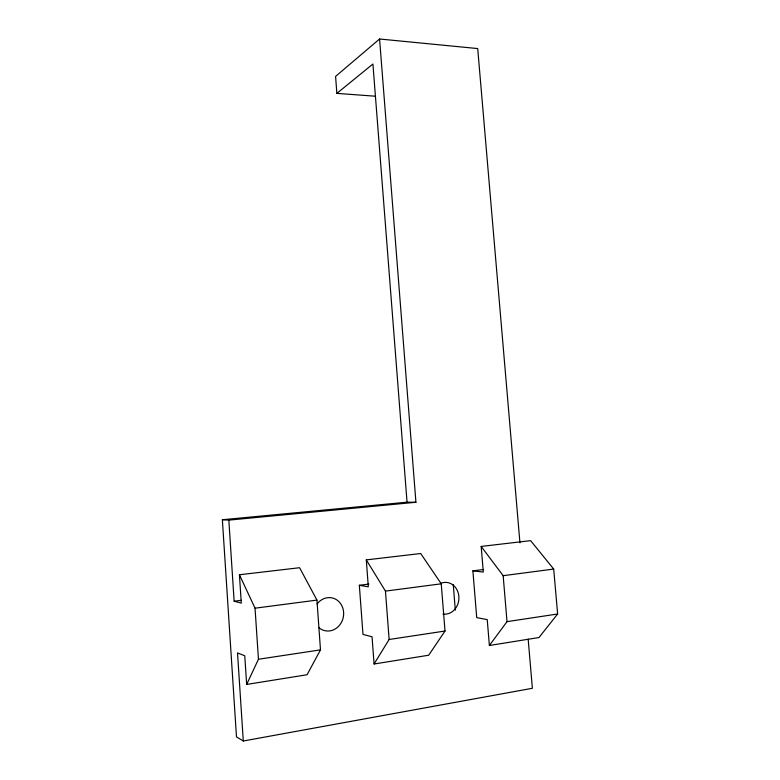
<?xml version="1.0" encoding="UTF-8"?>
<svg xmlns="http://www.w3.org/2000/svg" width="780" height="780" viewBox="0 0 780 780"><rect width="100%" height="100%" fill="white"/><g stroke="black" fill="none" stroke-linecap="round" stroke-linejoin="round"><path stroke-width="1.17" d="M246.655 684.44L258.453 659.256L255.04 608.195L239.431 574.762L299.588 567.713L316.943 600.093L320.482 649.867L307.086 674.739L246.655 684.44L244.764 655.765L237.52 652.928L243.292 741L532.37 688.282L528.167 639.151M374.078 663.995L389.132 639.483L385.456 591.113L366.298 559.894L420.703 553.517L441.246 583.801L445.01 631.03L428.688 655.229L374.078 663.995L372.04 636.782L362.983 634.413L359.336 585.302L368.891 584.083M489.372 645.489L507.019 621.65L503.158 575.689L481.182 546.439L530.615 540.647L553.693 569.068L557.632 613.987L538.97 637.533L489.372 645.489L487.237 619.612L476.726 617.624L472.885 570.853L483.619 569.488M519.938 542.773L477.711 48.565L379.567 39L335.585 76.401L336.863 93.376L375.492 96.223M336.863 93.376L372.918 64.028L407.043 502.193L415.925 502.271L379.567 39M258.453 659.256L320.482 649.867M389.132 639.483L445.01 631.03M507.019 621.65L557.632 613.987M255.04 608.195L316.943 600.093M385.456 591.113L441.246 583.801M503.158 575.689L553.693 569.068M243.292 741L236.486 736.885L222.368 519.743L228.832 520.124L234.136 601.224L241.264 600.317M222.368 519.743L407.043 502.193M228.832 520.124L415.925 502.271M472.885 570.853L483.298 572.062L481.182 546.439M359.336 585.302L368.306 586.813L366.298 559.894M234.136 601.224L241.293 603.115L239.431 574.762M453.258 584.591L455.315 610.087M317.099 603.974A16.799 15.034 -78 0 1 338.383 601.136A16.799 15.034 -78 0 1 340.051 624.575A16.799 15.034 -78 0 1 318.776 627.549M440.495 583.479A15.922 13.718 -84.9 0 1 458.864 596.408A15.922 13.718 -84.9 0 1 442.933 614.035"/></g></svg>
